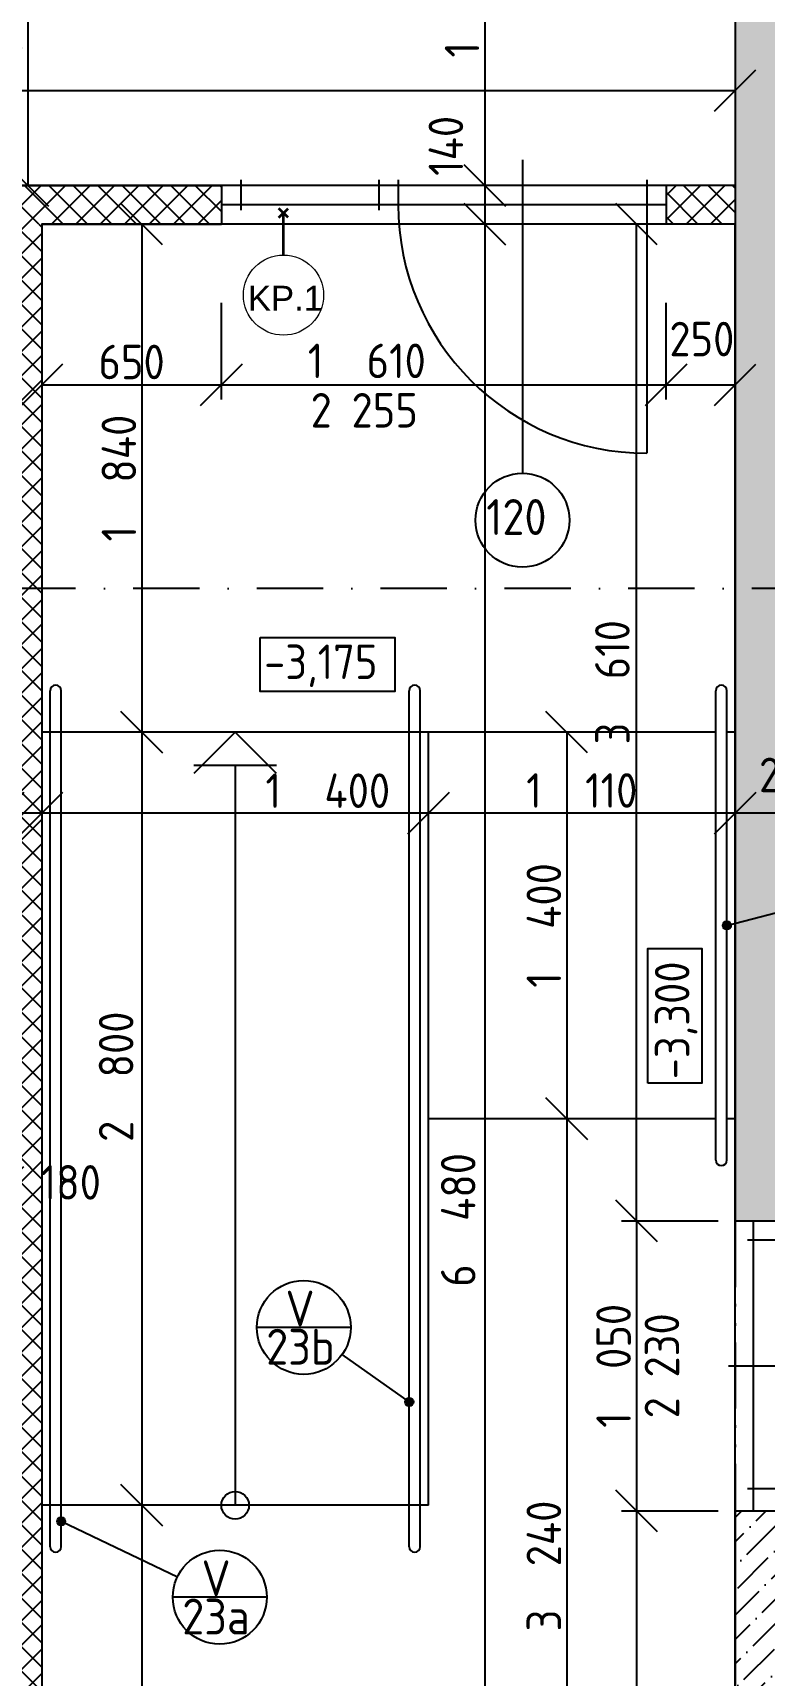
# Model space of a CAD drawing. Extents: x 4511820 to 5180432, y -1526536 to -944957.
# Drawn here: x 5024698 to 5027346, y -1428903 to -1422956 of the extents above; entities that cross this region are included whole.
import ezdxf

# ---------------------------------------------------------------- set-up
doc = ezdxf.new("R2010")
doc.units = 0
doc.header["$MEASUREMENT"] = 0
doc.linetypes.add('ACAD_ISO12W100', pattern=[22, 12, -3, 0.5, -3, 0.5, -3])
doc.linetypes.add('BODKOCIARKOVANA_3', pattern=[5.6, 3, -1.3, 0, -1.3])
doc.layers.get('0').update_dxf_attribs({"linetype": 'CONTINUOUS'})
doc.layers.get('Defpoints').update_dxf_attribs({"color": 61, "linetype": 'CONTINUOUS'})
for name, color, linetype in [('DVERE', 45, 'CONTINUOUS'), ('KÓTY', 4, 'CONTINUOUS'), ('MÚRY', 1, 'CONTINUOUS'), ('OKNÁ', 143, 'CONTINUOUS'), ('osi', 253, 'CONTINUOUS'), ('Plochy', 41, 'CONTINUOUS'), ('POZEMOK', 7, 'CONTINUOUS'), ('TENKÁ', 7, 'CONTINUOUS'), ('ŠRAFY', 82, 'CONTINUOUS')]:
    doc.layers.add(name, color=color, linetype=linetype)
doc.layers.add('preklady', color=74, linetype='CONTINUOUS', lineweight=35)
doc.styles.add('ARIAL', font='arial.ttf')
doc.styles.add('STYLE1', font='isocp.shx')
doc.dimstyles.new('STANDARD-50', dxfattribs={"dimtxt": 125, "dimasz": 150, "dimexe": 10, "dimexo": 200, "dimgap": 20, "dimtad": 1, "dimdsep": 46, "dimlunit": 6, "dimtxsty": 'STYLE1', "dimblk1": 'OBLIQUE', "dimblk2": 'OBLIQUE', "dimsah": 1, "dimcen": 2.5, "dimse1": 1, "dimse2": 1, "dimadec": 0, "dimazin": 0, "dimtfac": 1, "dimtmove": 1, "dimatfit": 3, "dimldrblk": 'OBLIQUE', "dimfxl": 1, "dimtolj": 1, "dimtzin": 0, "dimarcsym": 0})
pattern_1 = [(45, (584112, 0), (-44.1941738, 44.1941738), []), (135, (584112, 0), (-44.1941738, -44.1941738), [])]
pattern_2 = [(45, (584112, 0), (33.1456304, 121.533978), [156.25, -31.25, 0, -31.25])]

# ---------------------------------------------------------------- blocks, each defined once
blk = doc.blocks.new('_OBLIQUE')
at = {"color": 0, "linetype": 'ByBlock'}
blk.add_line((-0.5, -0.5), (0.5, 0.5), dxfattribs=at)
blk = doc.blocks.new('*D21714')
at = {"layer": 'Defpoints', "color": 0}
for p in [(5024341, -1422128), (5024341, -1423508), (5024680.5, -1423508)]:
    blk.add_point(p, dxfattribs=at)
at = {"layer": 'KÓTY', "color": 0, "lineweight": -2}
blk.add_line((5024680.5, -1422128), (5024680.5, -1423508), dxfattribs=at)
at = {"layer": 'KÓTY', "color": 0, "linetype": 'ByBlock', "lineweight": -2, "xscale": 150, "yscale": 150, "zscale": 150}
for p, rotation in [((5024680.5, -1422128), 90), ((5024680.5, -1423508), 270)]:
    blk.add_blockref('_OBLIQUE', p, dxfattribs=dict(at, rotation=rotation))
at = {"layer": 'KÓTY', "color": 0, "insert": (5024598, -1422818), "char_height": 125, "attachment_point": 5, "rotation": 90, "style": 'STYLE1'}
blk.add_mtext('\\A1;1ﾠ380', dxfattribs=at)
blk = doc.blocks.new('*D21763')
at = {"layer": 'Defpoints', "color": 0}
for p in [(5027241, -1425781.9), (5027241, -1425781.9), (5027491, -1425781.9)]:
    blk.add_point(p, dxfattribs=at)
at = {"layer": 'KÓTY', "color": 0, "lineweight": -2}
blk.add_line((5027491, -1425781.9), (5027241, -1425781.9), dxfattribs=at)
at = {"layer": 'KÓTY', "color": 0, "linetype": 'ByBlock', "lineweight": -2, "xscale": 150, "yscale": 150, "zscale": 150, "rotation": 180}
blk.add_blockref('_OBLIQUE', (5027241, -1425781.9), dxfattribs=at)
at = {"layer": 'KÓTY', "color": 0, "linetype": 'ByBlock', "lineweight": -2, "xscale": 150, "yscale": 150, "zscale": 150}
blk.add_blockref('_OBLIQUE', (5027491, -1425781.9), dxfattribs=at)
at = {"layer": 'KÓTY', "color": 0, "insert": (5027445, -1425643), "char_height": 125, "attachment_point": 5, "style": 'STYLE1'}
blk.add_mtext('\\A1;250', dxfattribs=at)
blk = doc.blocks.new('*D21764')
at = {"layer": 'Defpoints', "color": 0}
for p in [(5026131, -1425781.9), (5026131, -1425781.9), (5027241, -1425781.9)]:
    blk.add_point(p, dxfattribs=at)
at = {"layer": 'KÓTY', "color": 0, "lineweight": -2}
blk.add_line((5027241, -1425781.9), (5026131, -1425781.9), dxfattribs=at)
at = {"layer": 'KÓTY', "color": 0, "linetype": 'ByBlock', "lineweight": -2, "xscale": 150, "yscale": 150, "zscale": 150, "rotation": 180}
blk.add_blockref('_OBLIQUE', (5026131, -1425781.9), dxfattribs=at)
at = {"layer": 'KÓTY', "color": 0, "linetype": 'ByBlock', "lineweight": -2, "xscale": 150, "yscale": 150, "zscale": 150}
blk.add_blockref('_OBLIQUE', (5027241, -1425781.9), dxfattribs=at)
at = {"layer": 'KÓTY', "color": 0, "insert": (5026686, -1425699.3), "char_height": 125, "attachment_point": 5, "style": 'STYLE1'}
blk.add_mtext('\\A1;1ﾠ110', dxfattribs=at)
blk = doc.blocks.new('*D21765')
at = {"layer": 'Defpoints', "color": 0}
for p in [(5024731, -1425781.9), (5024731, -1425781.9), (5026131, -1425781.9)]:
    blk.add_point(p, dxfattribs=at)
at = {"layer": 'KÓTY', "color": 0, "lineweight": -2}
blk.add_line((5026131, -1425781.9), (5024731, -1425781.9), dxfattribs=at)
at = {"layer": 'KÓTY', "color": 0, "linetype": 'ByBlock', "lineweight": -2, "xscale": 150, "yscale": 150, "zscale": 150, "rotation": 180}
blk.add_blockref('_OBLIQUE', (5024731, -1425781.9), dxfattribs=at)
at = {"layer": 'KÓTY', "color": 0, "linetype": 'ByBlock', "lineweight": -2, "xscale": 150, "yscale": 150, "zscale": 150}
blk.add_blockref('_OBLIQUE', (5026131, -1425781.9), dxfattribs=at)
at = {"layer": 'KÓTY', "color": 0, "insert": (5025766.4, -1425700.1), "char_height": 125, "attachment_point": 5, "style": 'STYLE1'}
blk.add_mtext('\\A1;1ﾠ400', dxfattribs=at)
blk = doc.blocks.new('*D21766')
at = {"layer": 'Defpoints', "color": 0}
for p in [(5024591, -1425758), (5024591, -1425781.9), (5024731, -1425781.9)]:
    blk.add_point(p, dxfattribs=at)
at = {"layer": 'KÓTY', "color": 0, "lineweight": -2}
blk.add_line((5024731, -1425781.9), (5024591, -1425781.9), dxfattribs=at)
at = {"layer": 'KÓTY', "color": 0, "linetype": 'ByBlock', "lineweight": -2, "xscale": 150, "yscale": 150, "zscale": 150, "rotation": 180}
blk.add_blockref('_OBLIQUE', (5024591, -1425781.9), dxfattribs=at)
at = {"layer": 'KÓTY', "color": 0, "linetype": 'ByBlock', "lineweight": -2, "xscale": 150, "yscale": 150, "zscale": 150}
blk.add_blockref('_OBLIQUE', (5024731, -1425781.9), dxfattribs=at)
at = {"layer": 'KÓTY', "color": 0, "insert": (5024451, -1425690.5), "char_height": 125, "attachment_point": 5, "style": 'STYLE1'}
blk.add_mtext('\\A1;140', dxfattribs=at)
blk = doc.blocks.new('*D21772')
at = {"layer": 'Defpoints', "color": 0}
for p in [(5026334.8, -1423508), (5026334.8, -1423648), (5026334.8, -1423648)]:
    blk.add_point(p, dxfattribs=at)
at = {"layer": 'KÓTY', "color": 0, "lineweight": -2}
blk.add_line((5026334.8, -1423508), (5026334.8, -1423648), dxfattribs=at)
at = {"layer": 'KÓTY', "color": 0, "linetype": 'ByBlock', "lineweight": -2, "xscale": 150, "yscale": 150, "zscale": 150}
for p, rotation in [((5026334.8, -1423508), 90), ((5026334.8, -1423648), 270)]:
    blk.add_blockref('_OBLIQUE', p, dxfattribs=dict(at, rotation=rotation))
at = {"layer": 'KÓTY', "color": 0, "insert": (5026193.9, -1423365), "char_height": 125, "attachment_point": 5, "rotation": 90, "style": 'STYLE1'}
blk.add_mtext('\\A1;140', dxfattribs=at)
blk = doc.blocks.new('*D21773')
at = {"layer": 'Defpoints', "color": 0}
for p in [(5024899.4, -1423648), (5024949.4, -1430128), (5026334.8, -1430128)]:
    blk.add_point(p, dxfattribs=at)
at = {"layer": 'KÓTY', "color": 0, "lineweight": -2}
blk.add_line((5026334.8, -1423648), (5026334.8, -1430128), dxfattribs=at)
at = {"layer": 'KÓTY', "color": 0, "linetype": 'ByBlock', "lineweight": -2, "xscale": 150, "yscale": 150, "zscale": 150}
for p, rotation in [((5026334.8, -1423648), 90), ((5026334.8, -1430128), 270)]:
    blk.add_blockref('_OBLIQUE', p, dxfattribs=dict(at, rotation=rotation))
at = {"layer": 'KÓTY', "color": 0, "insert": (5026238.5, -1427254.4), "char_height": 125, "attachment_point": 5, "rotation": 90, "style": 'STYLE1'}
blk.add_mtext('\\A1;6ﾠ480', dxfattribs=at)
blk = doc.blocks.new('*D21775')
at = {"layer": 'Defpoints', "color": 0}
for p in [(5024731, -1423648), (5024731, -1425488), (5025092.5, -1425488)]:
    blk.add_point(p, dxfattribs=at)
at = {"layer": 'KÓTY', "color": 0, "lineweight": -2}
blk.add_line((5025092.5, -1423648), (5025092.5, -1425488), dxfattribs=at)
at = {"layer": 'KÓTY', "color": 0, "linetype": 'ByBlock', "lineweight": -2, "xscale": 150, "yscale": 150, "zscale": 150}
for p, rotation in [((5025092.5, -1423648), 90), ((5025092.5, -1425488), 270)]:
    blk.add_blockref('_OBLIQUE', p, dxfattribs=dict(at, rotation=rotation))
at = {"layer": 'KÓTY', "color": 0, "insert": (5025010, -1424568), "char_height": 125, "attachment_point": 5, "rotation": 90, "style": 'STYLE1'}
blk.add_mtext('\\A1;1ﾠ840', dxfattribs=at)
blk = doc.blocks.new('*D21776')
at = {"layer": 'Defpoints', "color": 0}
for p in [(5024731, -1425488), (5024731, -1428288), (5025092.5, -1428288)]:
    blk.add_point(p, dxfattribs=at)
at = {"layer": 'KÓTY', "color": 0, "lineweight": -2}
blk.add_line((5025092.5, -1425488), (5025092.5, -1428288), dxfattribs=at)
at = {"layer": 'KÓTY', "color": 0, "linetype": 'ByBlock', "lineweight": -2, "xscale": 150, "yscale": 150, "zscale": 150}
for p, rotation in [((5025092.5, -1425488), 90), ((5025092.5, -1428288), 270)]:
    blk.add_blockref('_OBLIQUE', p, dxfattribs=dict(at, rotation=rotation))
at = {"layer": 'KÓTY', "color": 0, "insert": (5025000, -1426736), "char_height": 125, "attachment_point": 5, "rotation": 90, "style": 'STYLE1'}
blk.add_mtext('\\A1;2ﾠ800', dxfattribs=at)
blk = doc.blocks.new('*D21777')
at = {"layer": 'Defpoints', "color": 0}
for p in [(5024731, -1428288), (5024781, -1430128), (5025092.5, -1430128)]:
    blk.add_point(p, dxfattribs=at)
at = {"layer": 'KÓTY', "color": 0, "lineweight": -2}
blk.add_line((5025092.5, -1428288), (5025092.5, -1430128), dxfattribs=at)
at = {"layer": 'KÓTY', "color": 0, "linetype": 'ByBlock', "lineweight": -2, "xscale": 150, "yscale": 150, "zscale": 150}
for p, rotation in [((5025092.5, -1428288), 90), ((5025092.5, -1430128), 270)]:
    blk.add_blockref('_OBLIQUE', p, dxfattribs=dict(at, rotation=rotation))
at = {"layer": 'KÓTY', "color": 0, "insert": (5025010, -1429208), "char_height": 125, "attachment_point": 5, "rotation": 90, "style": 'STYLE1'}
blk.add_mtext('\\A1;1ﾠ840', dxfattribs=at)
blk = doc.blocks.new('*D21778')
at = {"layer": 'Defpoints', "color": 0}
for p in [(5026785.6, -1425488), (5026631.1, -1426888), (5026785.6, -1426888)]:
    blk.add_point(p, dxfattribs=at)
at = {"layer": 'KÓTY', "color": 0, "lineweight": -2}
blk.add_line((5026631.1, -1425488), (5026631.1, -1426888), dxfattribs=at)
at = {"layer": 'KÓTY', "color": 0, "linetype": 'ByBlock', "lineweight": -2, "xscale": 150, "yscale": 150, "zscale": 150}
for p, rotation in [((5026631.1, -1425488), 90), ((5026631.1, -1426888), 270)]:
    blk.add_blockref('_OBLIQUE', p, dxfattribs=dict(at, rotation=rotation))
at = {"layer": 'KÓTY', "color": 0, "insert": (5026548.5, -1426188), "char_height": 125, "attachment_point": 5, "rotation": 90, "style": 'STYLE1'}
blk.add_mtext('\\A1;1ﾠ400', dxfattribs=at)
blk = doc.blocks.new('*D21781')
at = {"layer": 'Defpoints', "color": 0}
for p in [(5027213.5, -1427258), (5026883.5, -1428308), (5027213.5, -1428308)]:
    blk.add_point(p, dxfattribs=at)
at = {"layer": 'KÓTY', "color": 0, "lineweight": -2}
blk.add_line((5026883.5, -1427258), (5026883.5, -1428308), dxfattribs=at)
at = {"layer": 'KÓTY', "color": 0, "linetype": 'ByBlock', "lineweight": -2, "xscale": 150, "yscale": 150, "zscale": 150}
for p, rotation in [((5026883.5, -1427258), 90), ((5026883.5, -1428308), 270)]:
    blk.add_blockref('_OBLIQUE', p, dxfattribs=dict(at, rotation=rotation))
at = {"layer": 'KÓTY', "color": 0, "insert": (5026801, -1427783), "char_height": 125, "attachment_point": 5, "rotation": 90, "style": 'STYLE1'}
blk.add_mtext('\\A1;1ﾠ050', dxfattribs=at)
blk = doc.blocks.new('*D21782')
at = {"layer": 'Defpoints', "color": 0}
for p in [(5027213.5, -1428308), (5026883.5, -1430128), (5027213.5, -1430128)]:
    blk.add_point(p, dxfattribs=at)
at = {"layer": 'KÓTY', "color": 0, "lineweight": -2}
blk.add_line((5026883.5, -1428308), (5026883.5, -1430128), dxfattribs=at)
at = {"layer": 'KÓTY', "color": 0, "linetype": 'ByBlock', "lineweight": -2, "xscale": 150, "yscale": 150, "zscale": 150}
for p, rotation in [((5026883.5, -1428308), 90), ((5026883.5, -1430128), 270)]:
    blk.add_blockref('_OBLIQUE', p, dxfattribs=dict(at, rotation=rotation))
at = {"layer": 'KÓTY', "color": 0, "insert": (5026801, -1429218), "char_height": 125, "attachment_point": 5, "rotation": 90, "style": 'STYLE1'}
blk.add_mtext('\\A1;1ﾠ820', dxfattribs=at)
blk = doc.blocks.new('*D21783')
at = {"layer": 'Defpoints', "color": 0}
for p in [(5026883.5, -1423648), (5027213.5, -1423648), (5027213.5, -1427258)]:
    blk.add_point(p, dxfattribs=at)
at = {"layer": 'KÓTY', "color": 0, "lineweight": -2}
blk.add_line((5026883.5, -1427258), (5026883.5, -1423648), dxfattribs=at)
at = {"layer": 'KÓTY', "color": 0, "linetype": 'ByBlock', "lineweight": -2, "xscale": 150, "yscale": 150, "zscale": 150}
for p, rotation in [((5026883.5, -1423648), 90), ((5026883.5, -1427258), 270)]:
    blk.add_blockref('_OBLIQUE', p, dxfattribs=dict(at, rotation=rotation))
at = {"layer": 'KÓTY', "color": 0, "insert": (5026796.5, -1425307.5), "char_height": 125, "attachment_point": 5, "rotation": 90, "style": 'STYLE1'}
blk.add_mtext('\\A1;3ﾠ610', dxfattribs=at)
blk = doc.blocks.new('*D21784')
at = {"layer": 'Defpoints', "color": 0}
for p in [(5027075.7, -1426888), (5026631.1, -1430128), (5027458.6, -1430128)]:
    blk.add_point(p, dxfattribs=at)
at = {"layer": 'KÓTY', "color": 0, "lineweight": -2}
blk.add_line((5026631.1, -1426888), (5026631.1, -1430128), dxfattribs=at)
at = {"layer": 'KÓTY', "color": 0, "linetype": 'ByBlock', "lineweight": -2, "xscale": 150, "yscale": 150, "zscale": 150}
for p, rotation in [((5026631.1, -1426888), 90), ((5026631.1, -1430128), 270)]:
    blk.add_blockref('_OBLIQUE', p, dxfattribs=dict(at, rotation=rotation))
at = {"layer": 'KÓTY', "color": 0, "insert": (5026548.5, -1428508), "char_height": 125, "attachment_point": 5, "rotation": 90, "style": 'STYLE1'}
blk.add_mtext('\\A1;3ﾠ240', dxfattribs=at)
blk = doc.blocks.new('*D21819')
at = {"layer": 'Defpoints', "color": 0}
for p in [(5027241, -1423164), (5020981, -1423508), (5027241, -1423508)]:
    blk.add_point(p, dxfattribs=at)
at = {"layer": 'KÓTY', "color": 0, "lineweight": -2}
blk.add_line((5020981, -1423164), (5027241, -1423164), dxfattribs=at)
at = {"layer": 'KÓTY', "color": 0, "linetype": 'ByBlock', "lineweight": -2, "xscale": 150, "yscale": 150, "zscale": 150, "rotation": 180}
blk.add_blockref('_OBLIQUE', (5020981, -1423164), dxfattribs=at)
at = {"layer": 'KÓTY', "color": 0, "linetype": 'ByBlock', "lineweight": -2, "xscale": 150, "yscale": 150, "zscale": 150}
blk.add_blockref('_OBLIQUE', (5027241, -1423164), dxfattribs=at)
at = {"layer": 'KÓTY', "color": 0, "insert": (5024347.5, -1423059), "char_height": 125, "attachment_point": 5, "style": 'STYLE1'}
blk.add_mtext('\\A1;6ﾠ260', dxfattribs=at)
blk = doc.blocks.new('*D42773')
at = {"layer": 'Defpoints', "color": 0}
for p in [(5024411, -1427008), (5024591, -1427008), (5024591, -1427136)]:
    blk.add_point(p, dxfattribs=at)
at = {"layer": 'KÓTY', "color": 0, "lineweight": -2}
blk.add_line((5024411, -1427136), (5024591, -1427136), dxfattribs=at)
at = {"layer": 'KÓTY', "color": 0, "linetype": 'ByBlock', "lineweight": -2, "xscale": 150, "yscale": 150, "zscale": 150, "rotation": 180}
blk.add_blockref('_OBLIQUE', (5024411, -1427136), dxfattribs=at)
at = {"layer": 'KÓTY', "color": 0, "linetype": 'ByBlock', "lineweight": -2, "xscale": 150, "yscale": 150, "zscale": 150}
blk.add_blockref('_OBLIQUE', (5024591, -1427136), dxfattribs=at)
at = {"layer": 'KÓTY', "color": 0, "insert": (5024836, -1427118.5), "char_height": 125, "attachment_point": 5, "style": 'STYLE1'}
blk.add_mtext('\\A1;180', dxfattribs=at)
blk = doc.blocks.new('*D44000')
at = {"layer": 'Defpoints', "color": 0}
for p in [(5025770.9, -1422128), (5025770.9, -1423508), (5026334.8, -1423508)]:
    blk.add_point(p, dxfattribs=at)
at = {"layer": 'KÓTY', "color": 0, "lineweight": -2}
blk.add_line((5026334.8, -1422128), (5026334.8, -1423508), dxfattribs=at)
at = {"layer": 'KÓTY', "color": 0, "linetype": 'ByBlock', "lineweight": -2, "xscale": 150, "yscale": 150, "zscale": 150}
for p, rotation in [((5026334.8, -1422128), 90), ((5026334.8, -1423508), 270)]:
    blk.add_blockref('_OBLIQUE', p, dxfattribs=dict(at, rotation=rotation))
at = {"layer": 'KÓTY', "color": 0, "insert": (5026252.2, -1422818), "char_height": 125, "attachment_point": 5, "rotation": 90, "style": 'STYLE1'}
blk.add_mtext('\\A1;1ﾠ380', dxfattribs=at)
blk = doc.blocks.new('*D47189')
at = {"layer": 'Defpoints', "color": 0}
for p in [(5024731, -1423648), (5025381, -1423648), (5025381, -1424230)]:
    blk.add_point(p, dxfattribs=at)
at = {"layer": 'KÓTY', "color": 0, "lineweight": -2}
blk.add_line((5024731, -1424230), (5025381, -1424230), dxfattribs=at)
at = {"layer": 'KÓTY', "color": 0, "linetype": 'ByBlock', "lineweight": -2, "xscale": 150, "yscale": 150, "zscale": 150, "rotation": 180}
blk.add_blockref('_OBLIQUE', (5024731, -1424230), dxfattribs=at)
at = {"layer": 'KÓTY', "color": 0, "linetype": 'ByBlock', "lineweight": -2, "xscale": 150, "yscale": 150, "zscale": 150}
blk.add_blockref('_OBLIQUE', (5025381, -1424230), dxfattribs=at)
at = {"layer": 'KÓTY', "color": 0, "insert": (5025056, -1424147.5), "char_height": 125, "attachment_point": 5, "style": 'STYLE1'}
blk.add_mtext('\\A1;650', dxfattribs=at)
blk = doc.blocks.new('*D47190')
at = {"layer": 'Defpoints', "color": 0}
for p in [(5025381, -1423648), (5026991, -1423648), (5026991, -1424230)]:
    blk.add_point(p, dxfattribs=at)
at = {"layer": 'KÓTY', "color": 0, "lineweight": -2}
blk.add_line((5025381, -1424230), (5026991, -1424230), dxfattribs=at)
at = {"layer": 'KÓTY', "color": 0, "linetype": 'ByBlock', "lineweight": -2, "xscale": 150, "yscale": 150, "zscale": 150, "rotation": 180}
blk.add_blockref('_OBLIQUE', (5025381, -1424230), dxfattribs=at)
at = {"layer": 'KÓTY', "color": 0, "linetype": 'ByBlock', "lineweight": -2, "xscale": 150, "yscale": 150, "zscale": 150}
blk.add_blockref('_OBLIQUE', (5026991, -1424230), dxfattribs=at)
at = {"layer": 'KÓTY', "color": 0, "insert": (5025907.5, -1424143.5), "char_height": 125, "attachment_point": 5, "style": 'STYLE1'}
blk.add_mtext('\\A1;1ﾠ610', dxfattribs=at)
blk = doc.blocks.new('*D47191')
at = {"layer": 'Defpoints', "color": 0}
for p in [(5026991, -1423648), (5027241, -1423648), (5027241, -1424230)]:
    blk.add_point(p, dxfattribs=at)
at = {"layer": 'KÓTY', "color": 0, "lineweight": -2}
blk.add_line((5026991, -1424230), (5027241, -1424230), dxfattribs=at)
at = {"layer": 'KÓTY', "color": 0, "linetype": 'ByBlock', "lineweight": -2, "xscale": 150, "yscale": 150, "zscale": 150, "rotation": 180}
blk.add_blockref('_OBLIQUE', (5026991, -1424230), dxfattribs=at)
at = {"layer": 'KÓTY', "color": 0, "linetype": 'ByBlock', "lineweight": -2, "xscale": 150, "yscale": 150, "zscale": 150}
blk.add_blockref('_OBLIQUE', (5027241, -1424230), dxfattribs=at)
at = {"layer": 'KÓTY', "color": 0, "insert": (5027120.5, -1424064.5), "char_height": 125, "attachment_point": 5, "style": 'STYLE1'}
blk.add_mtext('\\A1;250', dxfattribs=at)

msp = doc.modelspace()

# ---------------------------------------------------------------- hatches: boundary and pattern name
at = {"layer": 'TENKÁ'}
h = msp.add_hatch(color=256, dxfattribs=at)
h.dxf.hatch_style = 1
h.paths.add_polyline_path([(5027211, -1426203.048, 2.41421356), (5027196, -1426188.048, 0.41421356)])
h = msp.add_hatch(color=256, dxfattribs=at)
h.dxf.hatch_style = 1
h.paths.add_polyline_path([(5026061, -1427928.5, 2.41421356), (5026046, -1427913.5, 0.41421356)])
h = msp.add_hatch(color=256, dxfattribs=at)
h.dxf.hatch_style = 1
h.paths.add_polyline_path([(5024801, -1428361, 2.41421356), (5024786, -1428346, 0.41421356)])
at = {"layer": 'ŠRAFY'}
h = msp.add_hatch(dxfattribs=at)
h.set_pattern_fill('ANSI36', color=256, scale=500)
h.set_pattern_definition(pattern_2)
h.paths.add_polyline_path([(5027241, -1417338.048), (5027241, -1418128.048), (5027241, -1418508.048), (5027241, -1420258.048), (5027111, -1420258.048), (5027111, -1420458.048), (5027241, -1420458.048), (5027241, -1423508.048), (5027241, -1423648.048), (5027241, -1427258.048), (5027491, -1427258.048), (5027491, -1424743.048), (5027491, -1422628.048), (5027491, -1418133.048), (5027491, -1417338.048)])
h.paths.add_polyline_path([(5027301.201, -1425518), (5027588.799, -1425518), (5027588.799, -1425768), (5027301.201, -1425768)], flags=9)
h.paths.add_polyline_path([(5027294.067, -1419535.94), (5027581.665, -1419535.94), (5027581.665, -1419785.94), (5027294.067, -1419785.94)], flags=9)
h = msp.add_hatch(dxfattribs=at)
h.set_pattern_fill('ANSI37', color=256, scale=500)
h.set_pattern_definition(pattern_1)
h.paths.add_polyline_path([(5025381, -1423648.048), (5025381, -1423578.048), (5025381, -1423508.048), (5022881, -1423508.048), (5022881, -1423648.048), (5023591, -1423648.048), (5023671, -1423648.048), (5024591, -1423648.048), (5024731, -1423648.048)])
h = msp.add_hatch(dxfattribs=at)
h.set_pattern_fill('ANSI37', color=256, scale=500)
h.set_pattern_definition(pattern_1)
h.paths.add_polyline_path([(5026991, -1423648.048), (5027241, -1423648.048), (5027241, -1423508.048), (5026991, -1423508.048)])
h = msp.add_hatch(dxfattribs=at)
h.set_pattern_fill('ANSI37', color=256, scale=500)
h.set_pattern_definition(pattern_1)
h.paths.add_polyline_path([(5024731, -1423648.048), (5024591, -1423648.048), (5024591, -1424158.048), (5024591, -1424238.048), (5024591, -1426868.048), (5020981, -1426868.048), (5020981, -1427008.048), (5024331, -1427008.048), (5024411, -1427008.048), (5024591, -1427008.048), (5024591, -1427703.048), (5024591, -1427783.048), (5024591, -1430128.048), (5024731, -1430128.048), (5024731, -1428828.048), (5024731, -1427018.048), (5024731, -1425378.048)])
h = msp.add_hatch(dxfattribs=at)
h.set_pattern_fill('ANSI36', color=256, scale=500)
h.set_pattern_definition(pattern_2)
h.paths.add_polyline_path([(5027781, -1431558.048), (5027491, -1431558.048), (5027491, -1428308.048), (5027241, -1428308.048), (5027241, -1430128.048), (5027241, -1431808.048), (5027781, -1431808.048)])

# ---------------------------------------------------------------- linework, layer by layer
at = {"layer": 'KÓTY'}
for p, q in [((5025381, -1424283.403), (5025381, -1423933.403)), ((5026991, -1424283.403), (5026991, -1423933.403))]:
    msp.add_line(p, q, dxfattribs=at)
at = {"layer": 'KÓTY', "ltscale": 25}
for p, q in [((5026830.097, -1427258.048), (5027180.097, -1427258.048)), ((5026830.097, -1428308.048), (5027180.097, -1428308.048))]:
    msp.add_line(p, q, dxfattribs=at)
at = {"layer": 'MÚRY'}
for p, q in [((5027241, -1420458.048), (5027241, -1423508.048)), ((5022831, -1423508.048), (5025381, -1423508.048)), ((5025381, -1423508.048), (5025381, -1423648.048)), ((5027241, -1423508.048), (5026991, -1423508.048)), ((5026991, -1423508.048), (5026991, -1423648.048)), ((5026991, -1423508.048), (5026991, -1423648.048)), ((5024731, -1423648.048), (5024731, -1427018.048)), ((5024731, -1423648.048), (5025381, -1423648.048)), ((5027241, -1423648.048), (5026991, -1423648.048)), ((5027241, -1423648.048), (5027241, -1427258.048)), ((5024731, -1427018.048), (5024731, -1430128.048)), ((5027241, -1427258.048), (5027491, -1427258.048)), ((5027241, -1428308.048), (5027491, -1428308.048)), ((5027241, -1428308.048), (5027241, -1430128.048))]:
    msp.add_line(p, q, dxfattribs=at)
at = {"layer": 'OKNÁ', "ltscale": 0.25}
for p, q in [((5026471, -1423416.048), (5026471, -1424550.548)), ((5026991, -1423508.048), (5025381, -1423508.048)), ((5025451, -1423488.048), (5025451, -1423598.048)), ((5025951, -1423488.048), (5025951, -1423598.048)), ((5026021, -1423488.048), (5026021, -1423598.048)), ((5026921, -1423488.048), (5026921, -1423598.048)), ((5026991, -1423578.048), (5025381, -1423578.048)), ((5026921, -1423578.048), (5026921, -1424478.048)), ((5027306.003, -1427258.048), (5027306.003, -1428308.048)), ((5027396.003, -1427328.048), (5027286.003, -1427328.048)), ((5027217.503, -1427783.048), (5028295.5, -1427783.048)), ((5027396.003, -1428228.048), (5027286.003, -1428228.048))]:
    msp.add_line(p, q, dxfattribs=at)
msp.add_circle((5026471, -1424720.548), 170, dxfattribs=at)
msp.add_arc((5026921, -1423578.048), 900, 180, 270, dxfattribs=at)
at = {"layer": 'osi', "linetype": 'BODKOCIARKOVANA_3', "ltscale": 80}
msp.add_line((5041881, -1424968.048), (4978211, -1424968.048), dxfattribs=at)
at = {"layer": 'Plochy'}
for points in [[(5020981, -1423508.048), (5020981, -1418508.048), (5022891, -1418508.048), (5022891, -1422008.048), (5024341, -1422008.048), (5024341, -1422128.048), (5025441, -1422128.048), (5025641, -1422128.048), (5025641, -1420458.048), (5027241, -1420458.048), (5027241, -1423508.048)], [(5027241, -1423648.048), (5024731, -1423648.048), (5024731, -1430128.048), (5027241, -1430128.048)]]:
    msp.add_lwpolyline(points, close=True, dxfattribs=at)
at = {"layer": 'POZEMOK'}
for p, q in [((5024761, -1428438.048), (5024761, -1425338.048)), ((5024801, -1428438.048), (5024801, -1425338.048)), ((5026061, -1428438.048), (5026061, -1425338.048)), ((5026101, -1428438.048), (5026101, -1425338.048)), ((5027171, -1427038.048), (5027171, -1425338.048)), ((5027211, -1427038.048), (5027211, -1425338.048)), ((5025431, -1425488.048), (5025281, -1425638.048)), ((5025581, -1425638.048), (5025431, -1425488.048)), ((5025281, -1425608.048), (5025581, -1425608.048)), ((5025431, -1425608.048), (5025431, -1428288.048))]:
    msp.add_line(p, q, dxfattribs=at)
msp.add_circle((5025431, -1428288.048), 50, dxfattribs=at)
for centre, start, end in [((5024781, -1425338.048), 0, 180), ((5026081, -1425338.048), 0, 180), ((5027191, -1425338.048), 0, 180), ((5027191, -1427038.048), 180, 0), ((5024781, -1428438.048), 180, 0), ((5026081, -1428438.048), 180, 0)]:
    msp.add_arc(centre, 20, start, end, dxfattribs=at)
at = {"layer": 'preklady'}
for p, q in [((5025589.281, -1423624.616), (5025622.515, -1423591.382)), ((5025622.516, -1423624.617), (5025589.282, -1423591.383)), ((5025605.899, -1423760.357), (5025605.899, -1423608))]:
    msp.add_line(p, q, dxfattribs=at)
at = {"layer": 'preklady', "linetype": 'Continuous', "lineweight": 20}
msp.add_circle((5025605.899, -1423905.357), 145, dxfattribs=at)
at = {"layer": 'TENKÁ'}
for p, q in [((5027241, -1423508.048), (5027241, -1423648.048)), ((5025831, -1425488.048), (5024731, -1425488.048)), ((5027171, -1425488.048), (5024731, -1425488.048)), ((5026131, -1428288.048), (5026131, -1425488.048)), ((5027241, -1425488.048), (5027211, -1425488.048)), ((5027211, -1426188.048), (5027706.597, -1426059.309)), ((5027171, -1426888.048), (5026131, -1426888.048)), ((5027241, -1426888.048), (5027211, -1426888.048)), ((5026061, -1427913.5), (5025818.127, -1427741.931)), ((5026131, -1428288.048), (5024731, -1428288.048)), ((5024801, -1428346), (5025221.934, -1428547.456))]:
    msp.add_line(p, q, dxfattribs=at)
at = {"layer": 'TENKÁ', "linetype": 'ACAD_ISO12W100', "ltscale": 10}
msp.add_line((5026991, -1423648.048), (5025381, -1423648.048), dxfattribs=at)
at = {"layer": 'TENKÁ', "linetype": 'ACAD_ISO12W100', "ltscale": 20}
msp.add_line((5027241, -1427258.048), (5027241, -1428308.048), dxfattribs=at)
at = {"layer": 'TENKÁ', "ltscale": 0.25}
for p, q in [((5025849.277, -1427643.845), (5025509.277, -1427643.845)), ((5025545.277, -1428620.845), (5025205.277, -1428620.845))]:
    msp.add_line(p, q, dxfattribs=at)
for points in [[(5025521.5, -1425145.548), (5026009.115, -1425145.548), (5026009.115, -1425340.947), (5025521.5, -1425340.947)], [(5026925.301, -1426759.615), (5026925.301, -1426272), (5027120.699, -1426272), (5027120.699, -1426759.615)]]:
    msp.add_lwpolyline(points, close=True, dxfattribs=at)
at = {"layer": 'TENKÁ'}
for centre in [(5027211, -1426188.048), (5026061, -1427913.5), (5024801, -1428346)]:
    msp.add_circle(centre, 15, dxfattribs=at)
at = {"layer": 'TENKÁ', "ltscale": 0.25}
for centre in [(5025679.277, -1427643.845), (5025375.277, -1428620.845)]:
    msp.add_circle(centre, 170, dxfattribs=at)

# ---------------------------------------------------------------- texts
at = {"layer": 'DVERE', "ltscale": 0.25, "style": 'STYLE1'}
msp.add_text('120', height=130, dxfattribs=at).set_placement((5026339.97, -1424774.048))
at = {"layer": 'KÓTY', "insert": (5025898.25, -1424322.457), "char_height": 125, "attachment_point": 5, "style": 'STYLE1'}
msp.add_mtext('\\A1;2 255', dxfattribs=at)
at = {"layer": 'KÓTY', "insert": (5026975.957, -1427783.048), "char_height": 125, "attachment_point": 5, "rotation": 90, "style": 'STYLE1'}
msp.add_mtext('\\A1;2 230', dxfattribs=at)
at = {"layer": 'preklady', "linetype": 'Continuous', "lineweight": 20, "style": 'ARIAL'}
msp.add_text('KP.1', height=90, dxfattribs=at).set_placement((5025476.635, -1423961.613))
at = {"layer": 'TENKÁ', "ltscale": 0.25, "style": 'STYLE1'}
msp.add_text('-3,175', height=125, dxfattribs=at).set_placement((5025535.889, -1425295.749))
msp.add_text('-3,300', height=125, rotation=90, dxfattribs=at).set_placement((5027075.502, -1426745.226))
at = {"layer": 'TENKÁ', "style": 'STYLE1'}
for s, p in [('V', (5025613.247, -1427640.345)), ('23b', (5025543.247, -1427778.982)), ('V', (5025309.247, -1428617.345)), ('23a', (5025239.247, -1428755.982))]:
    msp.add_text(s, height=130, dxfattribs=at).set_placement(p)

# ---------------------------------------------------------------- dimensions: what is measured, and where the dimension line sits
at = {"layer": 'KÓTY'}
for base, p1, p2, picture, middle in [((5024680.5, -1423508.048), (5024341, -1422128.048), (5024341, -1423508.048), '*D21714', (5024597.957, -1422818.048)), ((5026334.751, -1423508.048), (5025770.942, -1422128.048), (5025770.942, -1423508.048), '*D44000', (5026252.208, -1422818.048)), ((5025092.5, -1425488.048), (5024731, -1423648.048), (5024731, -1425488.048), '*D21775', (5025009.957, -1424568.048)), ((5026631.061, -1426888.048), (5026785.561, -1425488.048), (5026785.561, -1426888.048), '*D21778', (5026548.518, -1426188.048)), ((5026631.061, -1430128.048), (5027075.652, -1426888.048), (5027458.561, -1430128.048), '*D21784', (5026548.518, -1428508.048)), ((5026883.5, -1428308.048), (5027213.5, -1427258.048), (5027213.5, -1428308.048), '*D21781', (5026800.957, -1427783.048)), ((5025092.5, -1430128.048), (5024731, -1428288.048), (5024781, -1430128.048), '*D21777', (5025009.957, -1429208.048)), ((5026883.5, -1430128.048), (5027213.5, -1428308.048), (5027213.5, -1430128.048), '*D21782', (5026800.957, -1429218.048))]:
    dim = msp.add_linear_dim(base=base, p1=p1, p2=p2, angle=90, dimstyle='STANDARD-50', override={"dimtxsty": 'STYLE1', "dimldrblk": 'OBLIQUE'}, dxfattribs=at)
    dim.commit()
    dim.dimension.update_dxf_attribs({"geometry": picture, "text_midpoint": middle})
for base, p1, p2, picture, middle in [((5027241, -1423164), (5020981, -1423508.048), (5027241, -1423508.048), '*D21819', (5024347.5, -1423141.5)), ((5026991, -1424230), (5025381, -1423648.048), (5026991, -1423648.048), '*D47190', (5025907.5, -1424226)), ((5027241, -1424230), (5026991, -1423648.048), (5027241, -1423648.048), '*D47191', (5027120.5, -1424147)), ((5027241, -1425781.857), (5027491, -1425781.857), (5027241, -1425781.857), '*D21763', (5027445, -1425725.5)), ((5024591, -1425781.857), (5024731, -1425781.857), (5024591, -1425758.048), '*D21766', (5024451, -1425773)), ((5024731, -1425781.857), (5026131, -1425781.857), (5024731, -1425781.857), '*D21765', (5025766.423, -1425782.683)), ((5024591, -1427136), (5024411, -1427008.048), (5024591, -1427008.048), '*D42773', (5024836, -1427201))]:
    dim = msp.add_linear_dim(base=base, p1=p1, p2=p2, dimstyle='STANDARD-50', override={"dimtxsty": 'STYLE1', "dimldrblk": 'OBLIQUE'}, dxfattribs=at)
    dim.commit()
    dim.dimension.update_dxf_attribs({"geometry": picture, "text_midpoint": middle, "dimtype": 160})
for base, p1, p2, picture, middle in [((5026334.751, -1423648.048), (5026334.751, -1423508.048), (5026334.751, -1423648.048), '*D21772', (5026276.442, -1423365)), ((5026334.751, -1430128.048), (5024899.442, -1423648.048), (5024949.442, -1430128.048), '*D21773', (5026321.067, -1427254.363)), ((5026883.5, -1423648.048), (5027213.5, -1427258.048), (5027213.5, -1423648.048), '*D21783', (5026879, -1425307.5)), ((5025092.5, -1428288.048), (5024731, -1425488.048), (5024731, -1428288.048), '*D21776', (5025082.5, -1426736))]:
    dim = msp.add_linear_dim(base=base, p1=p1, p2=p2, angle=90, dimstyle='STANDARD-50', override={"dimtxsty": 'STYLE1', "dimldrblk": 'OBLIQUE'}, dxfattribs=at)
    dim.commit()
    dim.dimension.update_dxf_attribs({"geometry": picture, "text_midpoint": middle, "dimtype": 160})
for base, p1, p2, picture, middle in [((5025381, -1424230), (5024731, -1423648.048), (5025381, -1423648.048), '*D47189', (5025056, -1424147.5)), ((5026131, -1425781.857), (5027241, -1425781.857), (5026131, -1425781.857), '*D21764', (5026686, -1425699.314))]:
    dim = msp.add_linear_dim(base=base, p1=p1, p2=p2, dimstyle='STANDARD-50', override={"dimtxsty": 'STYLE1', "dimldrblk": 'OBLIQUE'}, dxfattribs=at)
    dim.commit()
    dim.dimension.update_dxf_attribs({"geometry": picture, "text_midpoint": middle})

doc.saveas('drawing.dxf')
